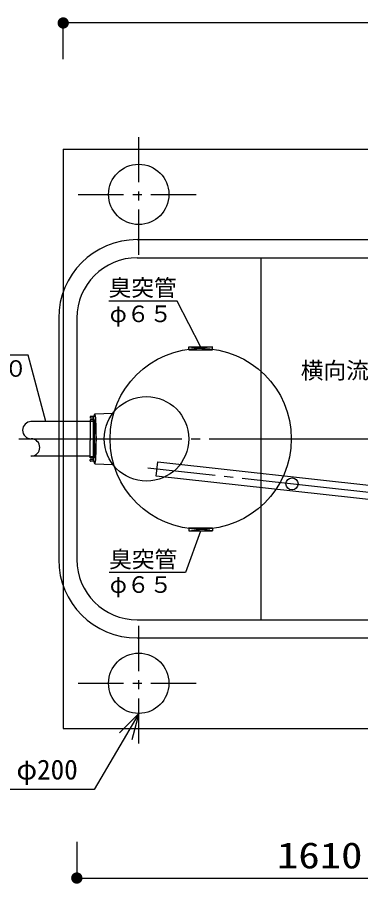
# Model space of a CAD drawing. Units: millimetres, scale not verified. Extents: x -8093 to 8093, y -5792 to 5792.
# Drawn here: x -6351 to -5215, y -737 to 2134 of the extents above; entities that cross this region are included whole.
import ezdxf
from ezdxf.enums import TextEntityAlignment as Align

# ---------------------------------------------------------------- set-up
doc = ezdxf.new("R2010")
doc.units = ezdxf.units.MM
doc.header["$LTSCALE"] = 30
doc.linetypes.add('CHAIN1', pattern=[8, 5, -1, 1, -1])
doc.linetypes.add('LONG_CHAIN', pattern=[21, 18, -1, 1, -1])
for name, color, linetype, lineweight in [('0-1_00クル-フ-0躯体', 3, 'Continuous', 25), ('0-2_00クル-フ-1機器', 2, 'Continuous', 25), ('0-3_00クル-フ-6寸法', 132, 'Continuous', 25)]:
    doc.layers.add(name, color=color, linetype=linetype, lineweight=lineweight)
doc.styles.add('ＭＳ ゴシック', font='')
doc.styles.get('ＭＳ ゴシック').set_extended_font_data('MS Gothic')

msp = doc.modelspace()

# ---------------------------------------------------------------- linework, layer by layer
at = {"layer": '0-1_00クル-フ-0躯体'}
for p, q in [((-5954.38, 1397.19), (-3954.38, 1397.19)), ((-5954.38, 1337.19), (-3954.38, 1337.19)), ((-5544.38, 137.19), (-5544.38, 1337.19)), ((-6214.38, 1137.19), (-6214.38, 337.19)), ((-6154.38, 1137.19), (-6154.38, 337.19)), ((-5783.38, 1042.19), (-5705.38, 1032.19)), ((-5705.38, 1042.19), (-5783.38, 1032.19)), ((-5705.38, 1032.19), (-5705.38, 1042.19)), ((-5783.38, 1032.19), (-5705.38, 1032.19)), ((-6110.24, 810.46), (-6110.24, 805.32)), ((-6100.24, 805.32), (-6110.24, 805.32)), ((-6100.73, 811.46), (-6109.24, 811.46)), ((-6100.24, 810.96), (-6100.24, 663.43)), ((-6095.21, 819.88), (-6034.79, 822.49)), ((-6110.24, 794.19), (-6306.21, 794.19)), ((-6110.24, 799.74), (-6110.24, 731.93)), ((-6110.24, 795.32), (-6100.24, 795.32)), ((-6100.24, 800.24), (-6109.73, 800.24)), ((-6110.24, 674.64), (-6110.24, 731.93)), ((-6110.24, 680.19), (-6306.21, 680.19)), ((-6110.24, 679.06), (-6100.24, 679.06)), ((-6100.24, 669.07), (-6110.24, 669.07)), ((-6110.24, 663.93), (-6110.24, 669.07)), ((-6100.24, 674.14), (-6109.73, 674.14)), ((-6100.73, 662.93), (-6109.24, 662.93)), ((-5891.2, 613.1), (-5885.94, 660.81)), ((-5885.94, 660.81), (-4520.99, 510.35)), ((-6095.21, 654.51), (-6034.79, 651.9)), ((-4526.25, 462.63), (-5891.2, 613.1)), ((-5783.38, 442.19), (-5705.38, 442.19)), ((-5783.38, 432.19), (-5705.38, 442.19)), ((-5705.38, 432.19), (-5783.38, 442.19)), ((-5705.38, 442.19), (-5705.38, 432.19)), ((-5954.38, 137.19), (-3954.38, 137.19)), ((-5954.38, 77.19), (-3954.38, 77.19))]:
    msp.add_line(p, q, dxfattribs=at)
at = {"layer": '0-1_00クル-フ-0躯体', "color": 4}
for p, q in [((-5822.42, 1193.77), (-6048.93, 1193.77)), ((-5744.38, 1042.69), (-5822.42, 1193.77)), ((-6315.63, 1014.39), (-6587.02, 1014.39)), ((-6256.64, 794.19), (-6315.63, 1014.39)), ((-5744.38, 430.91), (-5795.02, 293.95)), ((-5795.02, 293.95), (-6047.18, 293.95))]:
    msp.add_line(p, q, dxfattribs=at)
at = {"layer": '0-1_00クル-フ-0躯体', "linetype": 'LONG_CHAIN'}
for p, q in [((-6346.33, 737.19), (-3556.67, 737.19)), ((-4443.9, 477.7), (-5919.16, 640.33))]:
    msp.add_line(p, q, dxfattribs=at)
at = {"layer": '0-1_00クル-フ-0躯体'}
for points in [[(-5783.38, 1032.19), (-5783.38, 1042.19), (-5705.38, 1042.19)], [(-5783.38, 442.19), (-5783.38, 432.19), (-5705.38, 432.19)]]:
    msp.add_lwpolyline(points, dxfattribs=at)
for centre, radius in [((-5744.38, 737.19), 300), ((-5923.78, 737.19), 140), ((-5441.96, 587.72), 20)]:
    msp.add_circle(centre, radius, dxfattribs=at)
for centre, radius, start, end in [((-5954.38, 1137.19), 260, 90, 180), ((-5954.38, 1137.19), 200, 90, 180), ((-6109.24, 810.46), 1, 90, 180), ((-6100.73, 810.96), 0.499, 0, 90), ((-6305.28, 765.69), 28.5, 90, 270), ((-6109.73, 799.74), 0.499, 90, 180), ((-6305.28, 708.69), 28.5, 270, 90), ((-6109.24, 663.93), 1, 180, 270), ((-6109.73, 674.64), 0.499, 180, 270), ((-6100.73, 663.43), 0.499, 270, 0), ((-5954.38, 337.19), 260, 180, 270), ((-5954.38, 337.19), 200, 180, 270)]:
    msp.add_arc(centre, radius, start, end, dxfattribs=at)
for centre, major_axis in [((-6095.2, 737.19), (0, 82.69)), ((-6095.21, 737.19), (0, 63.5))]:
    msp.add_ellipse(centre, major_axis=major_axis, ratio=0.052408, dxfattribs=at)
msp.add_ellipse((-6093.2, 737.19), major_axis=(0, -63.5), ratio=0.052408, start_param=3.4472318, end_param=5.9775462, dxfattribs=at)
at = {"layer": '0-2_00クル-フ-1機器', "linetype": 'CHAIN1'}
for p, q in [((-5949.38, 1347.19), (-5949.38, 1747.19)), ((-6149.38, 1547.19), (-5749.38, 1547.19)), ((-5949.38, -272.81), (-5949.38, 127.19)), ((-6149.38, -72.81), (-5749.38, -72.81))]:
    msp.add_line(p, q, dxfattribs=at)
at = {"layer": '0-2_00クル-フ-1機器'}
msp.add_line((-6199.38, 1697.19), (-3709.38, 1697.19), dxfattribs=at)
at = {"layer": '0-2_00クル-フ-1機器', "color": 4}
for p, q in [((-5949.38, -172.81), (-6097.37, -424.81)), ((-5949.38, -172.81), (-6012.68, -236.78)), ((-5949.38, -172.81), (-5972.22, -259.86)), ((-6097.37, -424.81), (-6391.18, -424.81))]:
    msp.add_line(p, q, dxfattribs=at)
at = {"layer": '0-2_00クル-フ-1機器'}
msp.add_lwpolyline([(-6199.38, 1697.19), (-6199.38, -222.81), (-3709.38, -222.81)], dxfattribs=at)
for centre in [(-5949.38, 1547.19), (-5949.38, -72.81)]:
    msp.add_circle(centre, 100, dxfattribs=at)
at = {"layer": '0-3_00クル-フ-6寸法', "color": 4}
for p, q in [((-6199.38, 1995.19), (-6199.38, 2115.19)), ((-3709.38, 2115.19), (-6199.38, 2115.19)), ((-6154.38, -598.22), (-6154.38, -718.22)), ((-6154.38, -718.22), (-4544.38, -718.22))]:
    msp.add_line(p, q, dxfattribs=at)
at = {"layer": '0-3_00クル-フ-6寸法'}
for points in [[(-6199.38, 2115.19), (-6215.81, 2124.22), (-6214.55, 2126.21)], [(-6199.38, 2115.19), (-6214.55, 2126.21), (-6213.05, 2128.02)], [(-6199.38, 2115.19), (-6213.05, 2128.02), (-6211.33, 2129.64)], [(-6199.38, 2115.19), (-6211.33, 2129.64), (-6209.43, 2131.02)], [(-6199.38, 2115.19), (-6209.43, 2131.02), (-6207.37, 2132.15)], [(-6199.38, 2115.19), (-6207.37, 2132.15), (-6205.18, 2133.02)], [(-6199.38, 2115.19), (-6205.18, 2133.02), (-6202.9, 2133.61)], [(-6199.38, 2115.19), (-6202.9, 2133.61), (-6200.56, 2133.9)], [(-6199.38, 2115.19), (-6200.56, 2133.9), (-6198.21, 2133.9)], [(-6199.38, 2115.19), (-6198.21, 2133.9), (-6195.87, 2133.61)], [(-6199.38, 2115.19), (-6195.87, 2133.61), (-6193.59, 2133.02)], [(-6199.38, 2115.19), (-6193.59, 2133.02), (-6191.4, 2132.15)], [(-6199.38, 2115.19), (-6191.4, 2132.15), (-6189.34, 2131.02)], [(-6199.38, 2115.19), (-6189.34, 2131.02), (-6187.43, 2129.64)], [(-6199.38, 2115.19), (-6187.43, 2129.64), (-6185.71, 2128.02)], [(-6199.38, 2115.19), (-6185.71, 2128.02), (-6184.21, 2126.21)], [(-6199.38, 2115.19), (-6184.21, 2126.21), (-6182.95, 2124.22)], [(-6199.38, 2115.19), (-6218.13, 2115.19), (-6217.98, 2117.54)], [(-6199.38, 2115.19), (-6217.98, 2112.84), (-6218.13, 2115.19)], [(-6199.38, 2115.19), (-6217.98, 2117.54), (-6217.54, 2119.85)], [(-6199.38, 2115.19), (-6217.54, 2110.53), (-6217.98, 2112.84)], [(-6199.38, 2115.19), (-6217.54, 2119.85), (-6216.82, 2122.09)], [(-6199.38, 2115.19), (-6216.82, 2108.29), (-6217.54, 2110.53)], [(-6199.38, 2115.19), (-6216.82, 2122.09), (-6215.81, 2124.22)], [(-6199.38, 2115.19), (-6215.81, 2106.16), (-6216.82, 2108.29)], [(-6199.38, 2115.19), (-6214.55, 2104.17), (-6215.81, 2106.16)], [(-6199.38, 2115.19), (-6213.05, 2102.35), (-6214.55, 2104.17)], [(-6199.38, 2115.19), (-6211.33, 2100.74), (-6213.05, 2102.35)], [(-6199.38, 2115.19), (-6209.43, 2099.36), (-6211.33, 2100.74)], [(-6199.38, 2115.19), (-6207.37, 2098.22), (-6209.43, 2099.36)], [(-6199.38, 2115.19), (-6205.18, 2097.36), (-6207.37, 2098.22)], [(-6199.38, 2115.19), (-6202.9, 2096.77), (-6205.18, 2097.36)], [(-6199.38, 2115.19), (-6200.56, 2096.48), (-6202.9, 2096.77)], [(-6199.38, 2115.19), (-6198.21, 2096.48), (-6200.56, 2096.48)], [(-6199.38, 2115.19), (-6182.95, 2124.22), (-6181.95, 2122.09)], [(-6199.38, 2115.19), (-6181.95, 2122.09), (-6181.22, 2119.85)], [(-6199.38, 2115.19), (-6181.22, 2119.85), (-6180.78, 2117.54)], [(-6199.38, 2115.19), (-6180.78, 2117.54), (-6180.63, 2115.19)], [(-6199.38, 2115.19), (-6195.87, 2096.77), (-6198.21, 2096.48)], [(-6199.38, 2115.19), (-6193.59, 2097.36), (-6195.87, 2096.77)], [(-6199.38, 2115.19), (-6191.4, 2098.22), (-6193.59, 2097.36)], [(-6199.38, 2115.19), (-6189.34, 2099.36), (-6191.4, 2098.22)], [(-6199.38, 2115.19), (-6187.43, 2100.74), (-6189.34, 2099.36)], [(-6199.38, 2115.19), (-6185.71, 2102.35), (-6187.43, 2100.74)], [(-6199.38, 2115.19), (-6184.21, 2104.17), (-6185.71, 2102.35)], [(-6199.38, 2115.19), (-6182.95, 2106.16), (-6184.21, 2104.17)], [(-6199.38, 2115.19), (-6181.95, 2108.29), (-6182.95, 2106.16)], [(-6199.38, 2115.19), (-6181.22, 2110.53), (-6181.95, 2108.29)], [(-6199.38, 2115.19), (-6180.78, 2112.84), (-6181.22, 2110.53)], [(-6199.38, 2115.19), (-6180.63, 2115.19), (-6180.78, 2112.84)], [(-6154.38, -718.22), (-6173.13, -718.22), (-6172.98, -715.87)], [(-6154.38, -718.22), (-6172.98, -715.87), (-6172.54, -713.55)], [(-6154.38, -718.22), (-6172.54, -713.55), (-6171.82, -711.31)], [(-6154.38, -718.22), (-6171.82, -711.31), (-6170.81, -709.18)], [(-6154.38, -718.22), (-6170.81, -709.18), (-6169.55, -707.2)], [(-6154.38, -718.22), (-6169.55, -707.2), (-6168.05, -705.38)], [(-6154.38, -718.22), (-6168.05, -705.38), (-6166.33, -703.77)], [(-6154.38, -718.22), (-6166.33, -703.77), (-6164.43, -702.39)], [(-6154.38, -718.22), (-6164.43, -702.39), (-6162.37, -701.25)], [(-6154.38, -718.22), (-6162.37, -701.25), (-6160.18, -700.38)], [(-6154.38, -718.22), (-6160.18, -700.38), (-6157.9, -699.8)], [(-6154.38, -718.22), (-6157.9, -699.8), (-6155.56, -699.5)], [(-6154.38, -718.22), (-6155.56, -699.5), (-6153.21, -699.5)], [(-6154.38, -718.22), (-6153.21, -699.5), (-6150.87, -699.8)], [(-6154.38, -718.22), (-6150.87, -699.8), (-6148.59, -700.38)], [(-6154.38, -718.22), (-6148.59, -700.38), (-6146.4, -701.25)], [(-6154.38, -718.22), (-6146.4, -701.25), (-6144.34, -702.39)], [(-6154.38, -718.22), (-6144.34, -702.39), (-6142.43, -703.77)], [(-6154.38, -718.22), (-6142.43, -703.77), (-6140.71, -705.38)], [(-6154.38, -718.22), (-6140.71, -705.38), (-6139.21, -707.2)], [(-6154.38, -718.22), (-6139.21, -707.2), (-6137.95, -709.18)], [(-6154.38, -718.22), (-6137.95, -709.18), (-6136.95, -711.31)], [(-6154.38, -718.22), (-6136.95, -711.31), (-6136.22, -713.55)], [(-6154.38, -718.22), (-6136.22, -713.55), (-6135.78, -715.87)], [(-6154.38, -718.22), (-6135.78, -715.87), (-6135.63, -718.22)], [(-6154.38, -718.22), (-6172.98, -720.57), (-6173.13, -718.22)], [(-6154.38, -718.22), (-6172.54, -722.88), (-6172.98, -720.57)], [(-6154.38, -718.22), (-6171.82, -725.12), (-6172.54, -722.88)], [(-6154.38, -718.22), (-6170.81, -727.25), (-6171.82, -725.12)], [(-6154.38, -718.22), (-6169.55, -729.24), (-6170.81, -727.25)], [(-6154.38, -718.22), (-6168.05, -731.05), (-6169.55, -729.24)], [(-6154.38, -718.22), (-6166.33, -732.66), (-6168.05, -731.05)], [(-6154.38, -718.22), (-6164.43, -734.05), (-6166.33, -732.66)], [(-6154.38, -718.22), (-6162.37, -735.18), (-6164.43, -734.05)], [(-6154.38, -718.22), (-6160.18, -736.05), (-6162.37, -735.18)], [(-6154.38, -718.22), (-6157.9, -736.63), (-6160.18, -736.05)], [(-6154.38, -718.22), (-6155.56, -736.93), (-6157.9, -736.63)], [(-6154.38, -718.22), (-6153.21, -736.93), (-6155.56, -736.93)], [(-6154.38, -718.22), (-6150.87, -736.63), (-6153.21, -736.93)], [(-6154.38, -718.22), (-6148.59, -736.05), (-6150.87, -736.63)], [(-6154.38, -718.22), (-6146.4, -735.18), (-6148.59, -736.05)], [(-6154.38, -718.22), (-6144.34, -734.05), (-6146.4, -735.18)], [(-6154.38, -718.22), (-6142.43, -732.66), (-6144.34, -734.05)], [(-6154.38, -718.22), (-6140.71, -731.05), (-6142.43, -732.66)], [(-6154.38, -718.22), (-6139.21, -729.24), (-6140.71, -731.05)], [(-6154.38, -718.22), (-6137.95, -727.25), (-6139.21, -729.24)], [(-6154.38, -718.22), (-6136.95, -725.12), (-6137.95, -727.25)], [(-6154.38, -718.22), (-6136.22, -722.88), (-6136.95, -725.12)], [(-6154.38, -718.22), (-6135.78, -720.57), (-6136.22, -722.88)], [(-6154.38, -718.22), (-6135.63, -718.22), (-6135.78, -720.57)]]:
    msp.add_solid(points, dxfattribs=at)

# ---------------------------------------------------------------- texts
at = {"layer": '0-1_00クル-フ-0躯体', "color": 4, "style": 'ＭＳ ゴシック'}
for s, p in [('臭突管', (-6048.93, 1193.77)), ('φ６５', (-6045.62, 1107.36)), ('φ１００', (-6600.78, 926.27)), ('横向流夾雑物除去槽', (-5412.84, 919.76)), ('臭突管', (-6047.18, 293.95)), ('φ６５', (-6045.29, 210.23))]:
    msp.add_text(s, height=54.99, dxfattribs=at).set_placement(p, align=Align.BOTTOM_LEFT)
at = {"layer": '0-2_00クル-フ-1機器', "color": 4, "style": 'ＭＳ ゴシック'}
msp.add_text('φ200', height=65.98, dxfattribs=at).set_placement((-6354.16, -411.54), align=Align.BOTTOM_LEFT)
at = {"layer": '0-3_00クル-フ-6寸法', "color": 3, "style": 'ＭＳ ゴシック', "width": 1.2}
msp.add_text('1610', height=86.66, dxfattribs=at).set_placement((-5491.67, -712.37), align=Align.BOTTOM_LEFT)

doc.saveas('drawing.dxf')
